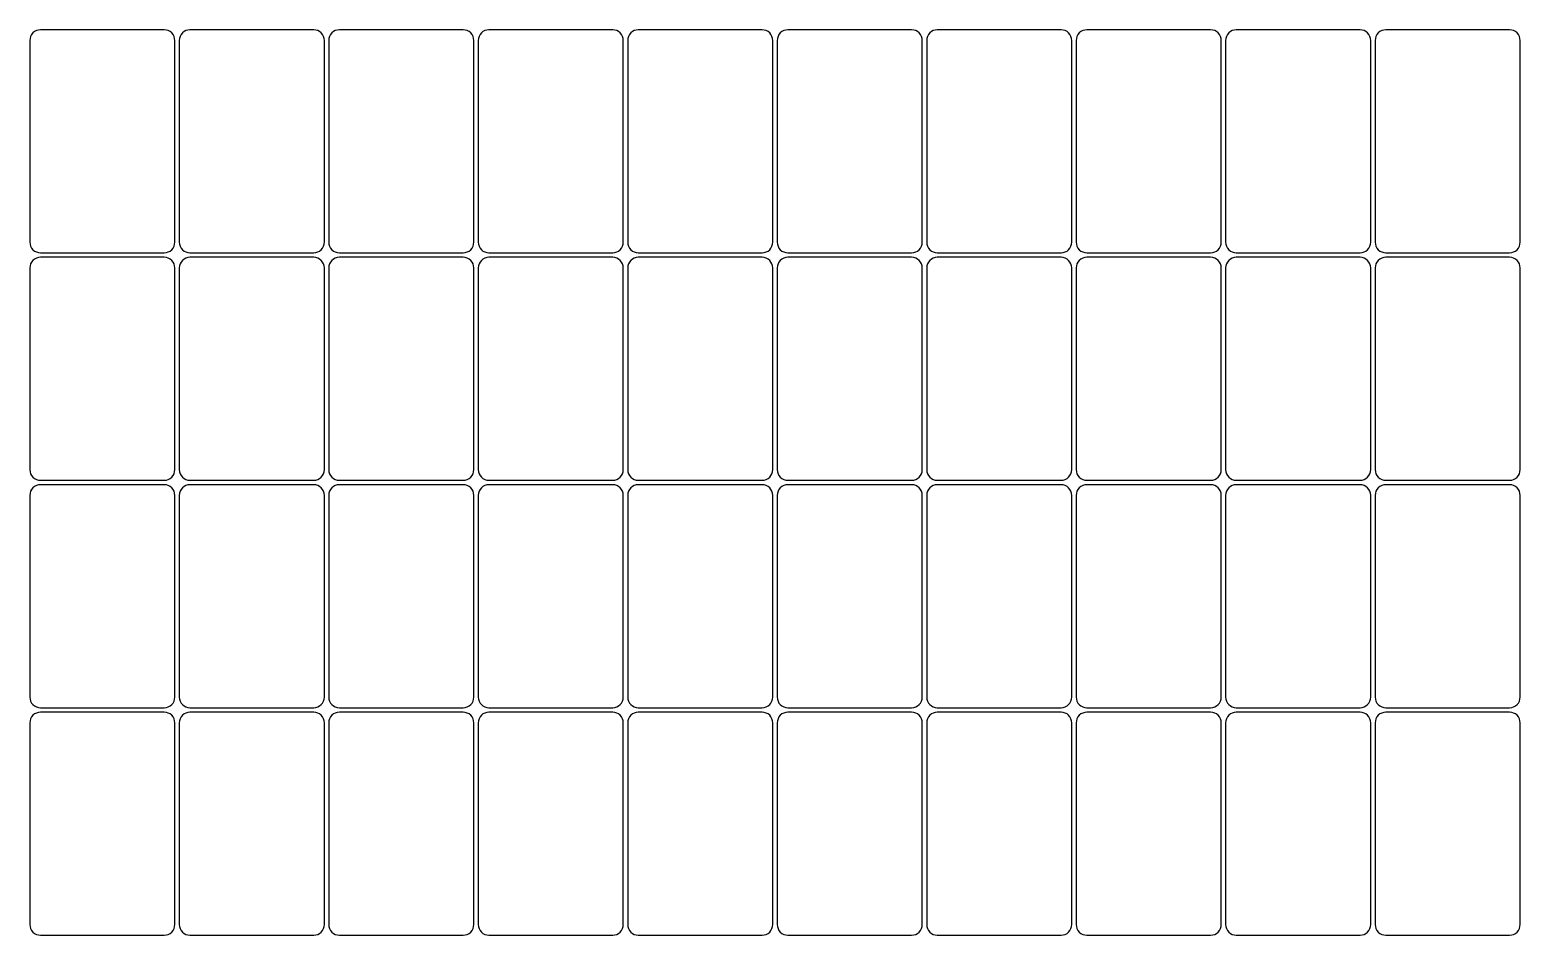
# Model space of a CAD drawing. Header units: millimetres. Extents: x 18 to 439, y -280 to -25.
import ezdxf

# ---------------------------------------------------------------- set-up
doc = ezdxf.new("R2010")
doc.units = ezdxf.units.MM

msp = doc.modelspace()

# ---------------------------------------------------------------- linework, layer by layer
for points in [[(55.95, -87.55, 0.414214), (58.95, -84.55), (58.95, -27.55, 0.414214), (55.95, -24.55), (20.95, -24.55, 0.414214), (17.95, -27.55), (17.95, -84.55, 0.414214), (20.95, -87.55)], [(98.2, -87.55, 0.414214), (101.2, -84.55), (101.2, -27.55, 0.414214), (98.2, -24.55), (63.2, -24.55, 0.414214), (60.2, -27.55), (60.2, -84.55, 0.414214), (63.2, -87.55)], [(140.45, -87.55, 0.414214), (143.45, -84.55), (143.45, -27.55, 0.414214), (140.45, -24.55), (105.45, -24.55, 0.414214), (102.45, -27.55), (102.45, -84.55, 0.414214), (105.45, -87.55)], [(182.7, -87.55, 0.414214), (185.7, -84.55), (185.7, -27.55, 0.414214), (182.7, -24.55), (147.7, -24.55, 0.414214), (144.7, -27.55), (144.7, -84.55, 0.414214), (147.7, -87.55)], [(224.94, -87.55, 0.414214), (227.94, -84.55), (227.94, -27.55, 0.414214), (224.94, -24.55), (189.94, -24.55, 0.414214), (186.94, -27.55), (186.94, -84.55, 0.414214), (189.94, -87.55)], [(267.19, -87.55, 0.414214), (270.19, -84.55), (270.19, -27.55, 0.414214), (267.19, -24.55), (232.19, -24.55, 0.414214), (229.19, -27.55), (229.19, -84.55, 0.414214), (232.19, -87.55)], [(309.44, -87.55, 0.414214), (312.44, -84.55), (312.44, -27.55, 0.414214), (309.44, -24.55), (274.44, -24.55, 0.414214), (271.44, -27.55), (271.44, -84.55, 0.414214), (274.44, -87.55)], [(351.69, -87.55, 0.414214), (354.69, -84.55), (354.69, -27.55, 0.414214), (351.69, -24.55), (316.69, -24.55, 0.414214), (313.69, -27.55), (313.69, -84.55, 0.414214), (316.69, -87.55)], [(393.94, -87.55, 0.414214), (396.94, -84.55), (396.94, -27.55, 0.414214), (393.94, -24.55), (358.94, -24.55, 0.414214), (355.94, -27.55), (355.94, -84.55, 0.414214), (358.94, -87.55)], [(436.19, -87.55, 0.414214), (439.19, -84.55), (439.19, -27.55, 0.414214), (436.19, -24.55), (401.19, -24.55, 0.414214), (398.19, -27.55), (398.19, -84.55, 0.414214), (401.19, -87.55)], [(55.95, -151.82, 0.414214), (58.95, -148.82), (58.95, -91.82, 0.414214), (55.95, -88.82), (20.95, -88.82, 0.414214), (17.95, -91.82), (17.95, -148.82, 0.414214), (20.95, -151.82)], [(98.2, -151.82, 0.414214), (101.2, -148.82), (101.2, -91.82, 0.414214), (98.2, -88.82), (63.2, -88.82, 0.414214), (60.2, -91.82), (60.2, -148.82, 0.414214), (63.2, -151.82)], [(140.45, -151.82, 0.414214), (143.45, -148.82), (143.45, -91.82, 0.414214), (140.45, -88.82), (105.45, -88.82, 0.414214), (102.45, -91.82), (102.45, -148.82, 0.414214), (105.45, -151.82)], [(182.7, -151.82, 0.414214), (185.7, -148.82), (185.7, -91.82, 0.414214), (182.7, -88.82), (147.7, -88.82, 0.414214), (144.7, -91.82), (144.7, -148.82, 0.414214), (147.7, -151.82)], [(224.94, -151.82, 0.414214), (227.94, -148.82), (227.94, -91.82, 0.414214), (224.94, -88.82), (189.94, -88.82, 0.414214), (186.94, -91.82), (186.94, -148.82, 0.414214), (189.94, -151.82)], [(267.19, -151.82, 0.414214), (270.19, -148.82), (270.19, -91.82, 0.414214), (267.19, -88.82), (232.19, -88.82, 0.414214), (229.19, -91.82), (229.19, -148.82, 0.414214), (232.19, -151.82)], [(309.44, -151.82, 0.414214), (312.44, -148.82), (312.44, -91.82, 0.414214), (309.44, -88.82), (274.44, -88.82, 0.414214), (271.44, -91.82), (271.44, -148.82, 0.414214), (274.44, -151.82)], [(351.69, -151.82, 0.414214), (354.69, -148.82), (354.69, -91.82, 0.414214), (351.69, -88.82), (316.69, -88.82, 0.414214), (313.69, -91.82), (313.69, -148.82, 0.414214), (316.69, -151.82)], [(393.94, -151.82, 0.414214), (396.94, -148.82), (396.94, -91.82, 0.414214), (393.94, -88.82), (358.94, -88.82, 0.414214), (355.94, -91.82), (355.94, -148.82, 0.414214), (358.94, -151.82)], [(436.19, -151.82, 0.414214), (439.19, -148.82), (439.19, -91.82, 0.414214), (436.19, -88.82), (401.19, -88.82, 0.414214), (398.19, -91.82), (398.19, -148.82, 0.414214), (401.19, -151.82)], [(55.95, -216.08, 0.414214), (58.95, -213.08), (58.95, -156.08, 0.414214), (55.95, -153.08), (20.95, -153.08, 0.414214), (17.95, -156.08), (17.95, -213.08, 0.414214), (20.95, -216.08)], [(98.2, -216.08, 0.414214), (101.2, -213.08), (101.2, -156.08, 0.414214), (98.2, -153.08), (63.2, -153.08, 0.414214), (60.2, -156.08), (60.2, -213.08, 0.414214), (63.2, -216.08)], [(140.45, -216.08, 0.414214), (143.45, -213.08), (143.45, -156.08, 0.414214), (140.45, -153.08), (105.45, -153.08, 0.414214), (102.45, -156.08), (102.45, -213.08, 0.414214), (105.45, -216.08)], [(182.7, -216.08, 0.414214), (185.7, -213.08), (185.7, -156.08, 0.414214), (182.7, -153.08), (147.7, -153.08, 0.414214), (144.7, -156.08), (144.7, -213.08, 0.414214), (147.7, -216.08)], [(224.94, -216.08, 0.414214), (227.94, -213.08), (227.94, -156.08, 0.414214), (224.94, -153.08), (189.94, -153.08, 0.414214), (186.94, -156.08), (186.94, -213.08, 0.414214), (189.94, -216.08)], [(267.19, -216.08, 0.414214), (270.19, -213.08), (270.19, -156.08, 0.414214), (267.19, -153.08), (232.19, -153.08, 0.414214), (229.19, -156.08), (229.19, -213.08, 0.414214), (232.19, -216.08)], [(309.44, -216.08, 0.414214), (312.44, -213.08), (312.44, -156.08, 0.414214), (309.44, -153.08), (274.44, -153.08, 0.414214), (271.44, -156.08), (271.44, -213.08, 0.414214), (274.44, -216.08)], [(351.69, -216.08, 0.414214), (354.69, -213.08), (354.69, -156.08, 0.414214), (351.69, -153.08), (316.69, -153.08, 0.414214), (313.69, -156.08), (313.69, -213.08, 0.414214), (316.69, -216.08)], [(393.94, -216.08, 0.414214), (396.94, -213.08), (396.94, -156.08, 0.414214), (393.94, -153.08), (358.94, -153.08, 0.414214), (355.94, -156.08), (355.94, -213.08, 0.414214), (358.94, -216.08)], [(436.19, -216.08, 0.414214), (439.19, -213.08), (439.19, -156.08, 0.414214), (436.19, -153.08), (401.19, -153.08, 0.414214), (398.19, -156.08), (398.19, -213.08, 0.414214), (401.19, -216.08)], [(55.95, -280.34, 0.414214), (58.95, -277.34), (58.95, -220.34, 0.414214), (55.95, -217.34), (20.95, -217.34, 0.414214), (17.95, -220.34), (17.95, -277.34, 0.414214), (20.95, -280.34)], [(98.2, -280.34, 0.414214), (101.2, -277.34), (101.2, -220.34, 0.414214), (98.2, -217.34), (63.2, -217.34, 0.414214), (60.2, -220.34), (60.2, -277.34, 0.414214), (63.2, -280.34)], [(140.45, -280.34, 0.414214), (143.45, -277.34), (143.45, -220.34, 0.414214), (140.45, -217.34), (105.45, -217.34, 0.414214), (102.45, -220.34), (102.45, -277.34, 0.414214), (105.45, -280.34)], [(182.7, -280.34, 0.414214), (185.7, -277.34), (185.7, -220.34, 0.414214), (182.7, -217.34), (147.7, -217.34, 0.414214), (144.7, -220.34), (144.7, -277.34, 0.414214), (147.7, -280.34)], [(224.94, -280.34, 0.414214), (227.94, -277.34), (227.94, -220.34, 0.414214), (224.94, -217.34), (189.94, -217.34, 0.414214), (186.94, -220.34), (186.94, -277.34, 0.414214), (189.94, -280.34)], [(267.19, -280.34, 0.414214), (270.19, -277.34), (270.19, -220.34, 0.414214), (267.19, -217.34), (232.19, -217.34, 0.414214), (229.19, -220.34), (229.19, -277.34, 0.414214), (232.19, -280.34)], [(309.44, -280.34, 0.414214), (312.44, -277.34), (312.44, -220.34, 0.414214), (309.44, -217.34), (274.44, -217.34, 0.414214), (271.44, -220.34), (271.44, -277.34, 0.414214), (274.44, -280.34)], [(351.69, -280.34, 0.414214), (354.69, -277.34), (354.69, -220.34, 0.414214), (351.69, -217.34), (316.69, -217.34, 0.414214), (313.69, -220.34), (313.69, -277.34, 0.414214), (316.69, -280.34)], [(393.94, -280.34, 0.414214), (396.94, -277.34), (396.94, -220.34, 0.414214), (393.94, -217.34), (358.94, -217.34, 0.414214), (355.94, -220.34), (355.94, -277.34, 0.414214), (358.94, -280.34)], [(436.19, -280.34, 0.414214), (439.19, -277.34), (439.19, -220.34, 0.414214), (436.19, -217.34), (401.19, -217.34, 0.414214), (398.19, -220.34), (398.19, -277.34, 0.414214), (401.19, -280.34)]]:
    msp.add_lwpolyline(points, format="xyb", close=True)

doc.saveas('drawing.dxf')
